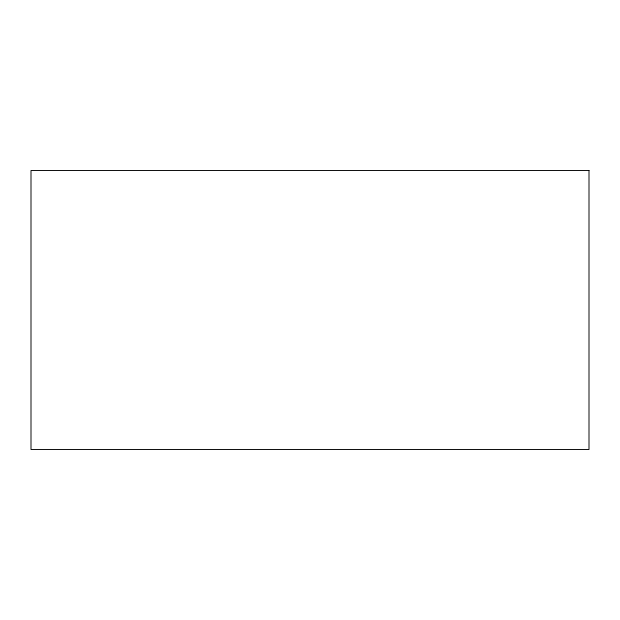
<?xml version="1.0" encoding="UTF-8"?>
<svg xmlns="http://www.w3.org/2000/svg" width="620" height="620" viewBox="0 0 620 620"><rect width="100%" height="100%" fill="white"/><g stroke="black" fill="none" stroke-linecap="round" stroke-linejoin="round"><path stroke-width="0.93" d="M589 170.5L31 170.5L31 449.5L589 449.5L589 170.5"/></g></svg>
